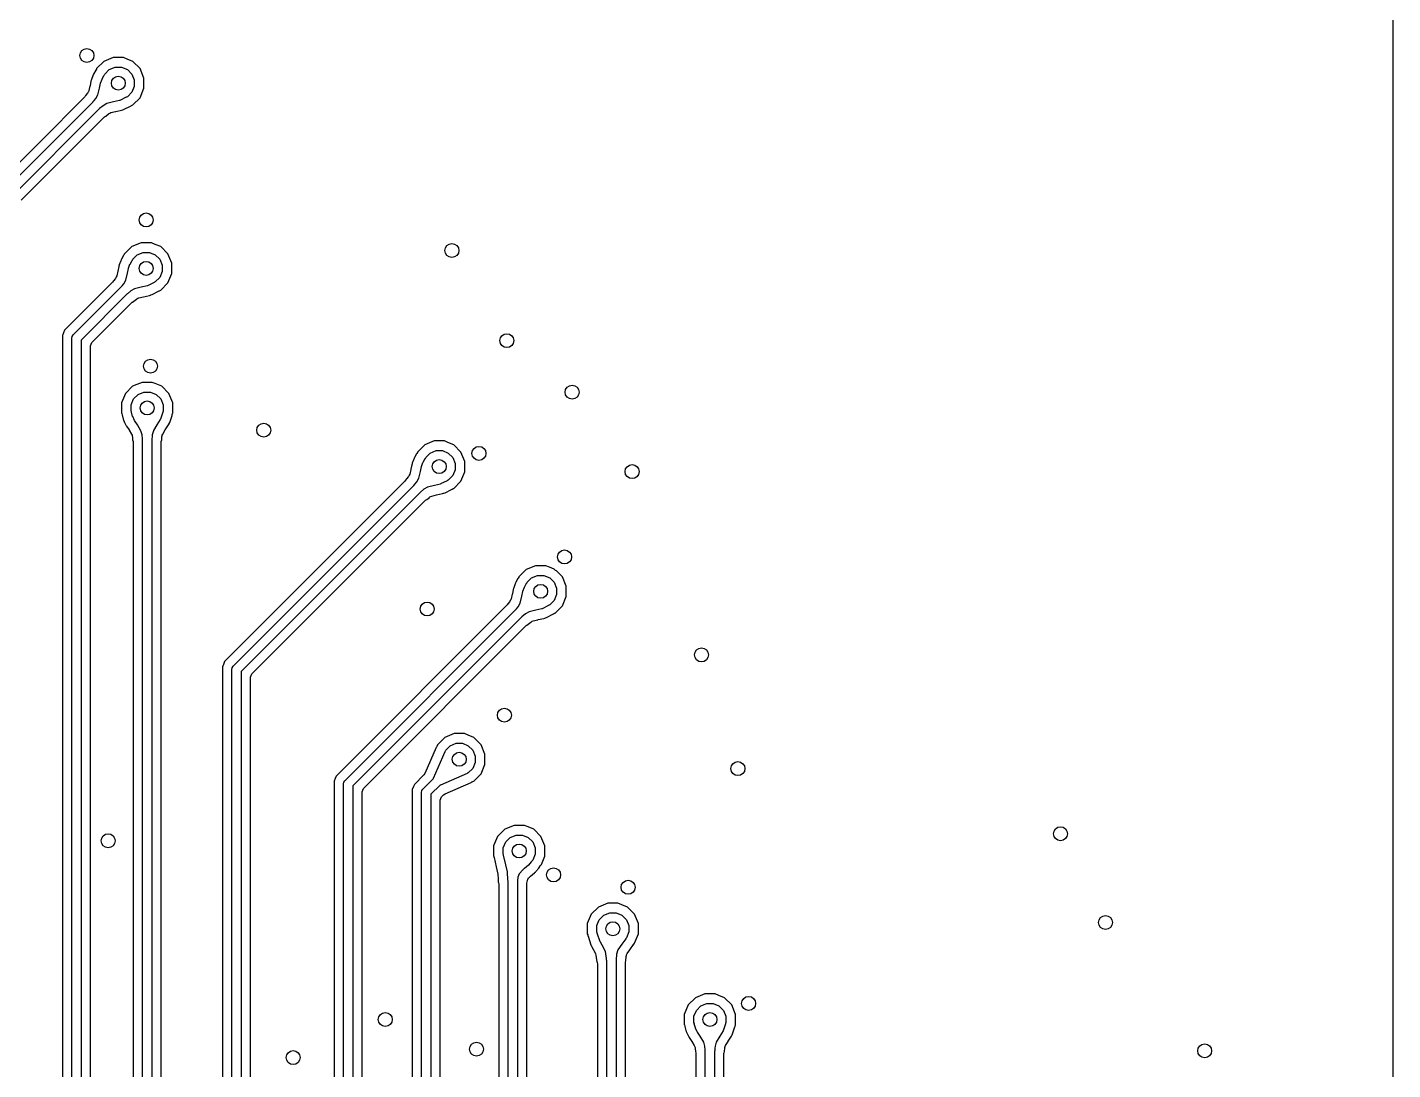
# Model space of a CAD drawing. Extents: x 114.9 to 199.6, y -137.1 to -76.7.
# Drawn here: x 184.9 to 199.58, y -116.79 to -105.59 of the extents above; entities that cross this region are included whole.
import ezdxf

# ---------------------------------------------------------------- set-up
doc = ezdxf.new("R2010")
doc.units = 0
doc.layers.add('BLACK', color=7, linetype='CONTINUOUS')

msp = doc.modelspace()

# ---------------------------------------------------------------- linework, layer by layer
at = {"layer": 'BLACK', "linetype": 'CONTINUOUS'}
for p, q in [((199.5795, -77.402406), (199.5795, -130.397593)), ((185.723939, -105.956444), (185.646443, -106.033941)), ((185.72394, -105.956444), (185.723939, -105.956444)), ((185.825198, -105.9145), (185.72394, -105.956444)), ((185.8252, -105.9145), (185.825198, -105.9145)), ((185.9348, -105.9145), (185.8252, -105.9145)), ((185.934801, -105.9145), (185.9348, -105.9145)), ((185.976744, -105.931874), (185.934801, -105.9145)), ((186.036058, -105.956443), (185.976744, -105.931874)), ((186.036059, -105.956444), (186.036058, -105.956443)), ((186.036061, -105.956445), (186.036059, -105.956444)), ((186.113555, -106.033939), (186.036061, -105.956445)), ((185.605613, -106.109692), (185.590096, -106.152415)), ((185.608968, -106.101533), (185.605613, -106.109692)), ((185.609775, -106.099782), (185.608968, -106.101533)), ((185.613729, -106.092057), (185.609775, -106.099782)), ((185.636471, -106.051799), (185.613729, -106.092057)), ((185.637856, -106.049828), (185.636471, -106.051799)), ((185.644438, -106.03878), (185.637706, -106.049723)), ((185.637706, -106.049723), (185.637856, -106.049828)), ((185.646442, -106.033942), (185.644438, -106.03878)), ((185.646443, -106.033941), (185.646442, -106.033942)), ((185.705587, -106.143946), (185.728326, -106.103692)), ((185.728326, -106.103692), (185.730759, -106.101788)), ((185.730759, -106.101788), (185.734493, -106.092775)), ((185.734493, -106.092775), (185.782775, -106.044493)), ((185.782775, -106.044493), (185.845859, -106.018363)), ((185.845859, -106.018363), (185.914141, -106.018363)), ((185.914141, -106.018363), (185.977225, -106.044493)), ((185.977225, -106.044493), (186.025507, -106.092775)), ((186.025507, -106.092775), (186.051637, -106.155859)), ((186.113555, -106.03394), (186.113555, -106.033939)), ((186.113557, -106.033942), (186.113555, -106.03394)), ((186.1555, -106.1352), (186.113557, -106.033942)), ((185.57507, -106.220857), (185.562878, -106.269643)), ((185.575595, -106.218516), (185.57507, -106.220857)), ((185.585307, -106.169577), (185.575595, -106.218516)), ((185.587165, -106.16178), (185.585307, -106.169577)), ((185.587632, -106.160105), (185.587165, -106.16178)), ((185.590096, -106.152415), (185.587632, -106.160105)), ((185.660169, -106.315485), (185.678341, -106.242763)), ((185.678341, -106.242763), (185.688787, -106.190123)), ((185.688787, -106.190123), (185.689259, -106.18843)), ((185.689259, -106.18843), (185.704778, -106.145701)), ((185.704778, -106.145701), (185.705587, -106.143946)), ((186.051637, -106.224141), (186.025507, -106.287225)), ((186.051637, -106.155859), (186.051637, -106.224141)), ((186.113557, -106.346058), (186.1555, -106.2448)), ((186.1555, -106.2448), (186.1555, -106.1352)), ((185.510907, -106.346251), (184.542414, -107.314744)), ((184.634645, -107.364645), (185.605889, -106.393399)), ((185.518503, -106.336432), (185.510907, -106.346251)), ((185.52646, -106.322892), (185.518503, -106.336432)), ((185.547947, -106.297807), (185.52646, -106.322892)), ((185.55341, -106.290006), (185.547947, -106.297807)), ((185.558018, -106.281837), (185.55341, -106.290006)), ((185.562878, -106.269643), (185.558018, -106.281837)), ((185.605889, -106.393399), (185.606581, -106.391529)), ((185.606581, -106.391529), (185.619455, -106.376499)), ((185.619455, -106.376499), (185.637888, -106.354981)), ((185.637888, -106.354981), (185.660169, -106.315485)), ((185.755267, -106.40951), (185.715435, -106.431818)), ((185.75527, -106.409509), (185.755267, -106.40951)), ((185.827261, -106.391652), (185.75527, -106.409509)), ((185.892347, -106.377461), (185.827261, -106.391652)), ((185.895079, -106.376499), (185.892347, -106.377461)), ((185.96541, -106.341402), (185.895079, -106.376499)), ((185.966632, -106.340697), (185.96541, -106.341402)), ((185.967385, -106.339582), (185.966632, -106.340697)), ((185.977225, -106.335507), (185.967385, -106.339582)), ((186.025507, -106.287225), (185.977225, -106.335507)), ((186.036058, -106.423557), (186.113557, -106.346058)), ((185.676705, -106.464005), (184.72, -107.42071)), ((184.834851, -107.447987), (185.724478, -106.558359)), ((185.67847, -106.463431), (185.676705, -106.464005)), ((185.715435, -106.431818), (185.67847, -106.463431)), ((185.724478, -106.558359), (185.729713, -106.553819)), ((185.729713, -106.553819), (185.732313, -106.551868)), ((185.732313, -106.551868), (185.747039, -106.543609)), ((185.747039, -106.543609), (185.773599, -106.520893)), ((185.773599, -106.520893), (185.774842, -106.519961)), ((185.774842, -106.519961), (185.775416, -106.519813)), ((185.775416, -106.519813), (185.780303, -106.516405)), ((185.780303, -106.516405), (185.788687, -106.51171)), ((185.788687, -106.51171), (185.800826, -106.506905)), ((185.800826, -106.506905), (185.850618, -106.494554)), ((185.850618, -106.494554), (185.851799, -106.494279)), ((185.851799, -106.494279), (185.914822, -106.480539)), ((185.914822, -106.480539), (185.927387, -106.476972)), ((185.927387, -106.476972), (185.930119, -106.47601)), ((185.930119, -106.47601), (185.942186, -106.470898)), ((185.942186, -106.470898), (186.012517, -106.435801)), ((186.012517, -106.435801), (186.018131, -106.432785)), ((186.018131, -106.432785), (186.019353, -106.43208)), ((186.019353, -106.43208), (186.019362, -106.432071)), ((186.019362, -106.432071), (186.019445, -106.432011)), ((186.019445, -106.432011), (186.020837, -106.431223)), ((186.020837, -106.431223), (186.021764, -106.430689)), ((186.021764, -106.430689), (186.021768, -106.430696)), ((186.021768, -106.430696), (186.029834, -106.426134)), ((186.029834, -106.426134), (186.036058, -106.423557)), ((185.944438, -108.02878), (185.937706, -108.039723)), ((185.946442, -108.023942), (185.944438, -108.02878)), ((185.946443, -108.023941), (185.946442, -108.023942)), ((186.023939, -107.946444), (185.946443, -108.023941)), ((186.02394, -107.946444), (186.023939, -107.946444)), ((186.125198, -107.9045), (186.02394, -107.946444)), ((186.082775, -108.034493), (186.145859, -108.008363)), ((186.1252, -107.9045), (186.125198, -107.9045)), ((186.2348, -107.9045), (186.1252, -107.9045)), ((186.145859, -108.008363), (186.214141, -108.008363)), ((186.214141, -108.008363), (186.277225, -108.034493)), ((186.234801, -107.9045), (186.2348, -107.9045)), ((186.276744, -107.921874), (186.234801, -107.9045)), ((186.336058, -107.946443), (186.276744, -107.921874)), ((186.336059, -107.946444), (186.336058, -107.946443)), ((186.336061, -107.946445), (186.336059, -107.946444)), ((186.413555, -108.023939), (186.336061, -107.946445)), ((186.413555, -108.02394), (186.413555, -108.023939)), ((186.413557, -108.023942), (186.413555, -108.02394)), ((186.4555, -108.1252), (186.413557, -108.023942)), ((185.885307, -108.159577), (185.875595, -108.208516)), ((185.887165, -108.15178), (185.885307, -108.159577)), ((185.887632, -108.150105), (185.887165, -108.15178)), ((185.890096, -108.142415), (185.887632, -108.150105)), ((185.905616, -108.099686), (185.890096, -108.142415)), ((185.908968, -108.091533), (185.905616, -108.099686)), ((185.909775, -108.089782), (185.908968, -108.091533)), ((185.913729, -108.082057), (185.909775, -108.089782)), ((185.936471, -108.041799), (185.913729, -108.082057)), ((185.937856, -108.039828), (185.936471, -108.041799)), ((185.937706, -108.039723), (185.937856, -108.039828)), ((185.989259, -108.17843), (186.004778, -108.135701)), ((186.004778, -108.135701), (186.005587, -108.133946)), ((186.005587, -108.133946), (186.028326, -108.093692)), ((186.028326, -108.093692), (186.030759, -108.091788)), ((186.030759, -108.091788), (186.034493, -108.082775)), ((186.034493, -108.082775), (186.082775, -108.034493)), ((186.277225, -108.034493), (186.325507, -108.082775)), ((186.325507, -108.082775), (186.351637, -108.145859)), ((186.351637, -108.145859), (186.351637, -108.214141)), ((186.4555, -108.2348), (186.4555, -108.1252)), ((185.826455, -108.3129), (185.818504, -108.32643)), ((185.82646, -108.312892), (185.826455, -108.3129)), ((185.847947, -108.287807), (185.82646, -108.312892)), ((185.85341, -108.280006), (185.847947, -108.287807)), ((185.858018, -108.271837), (185.85341, -108.280006)), ((185.862878, -108.259643), (185.858018, -108.271837)), ((185.87507, -108.210857), (185.862878, -108.259643)), ((185.875595, -108.208516), (185.87507, -108.210857)), ((185.937888, -108.344981), (185.960169, -108.305485)), ((185.960169, -108.305485), (185.978341, -108.232763)), ((185.978341, -108.232763), (185.988787, -108.180123)), ((185.988787, -108.180123), (185.989259, -108.17843)), ((186.325507, -108.277225), (186.277225, -108.325507)), ((186.351637, -108.214141), (186.325507, -108.277225)), ((186.413557, -108.336058), (186.4555, -108.2348)), ((185.810907, -108.336252), (185.302414, -108.844745)), ((185.394645, -108.894645), (185.905888, -108.383401)), ((185.976703, -108.454006), (185.48, -108.95071)), ((185.818504, -108.32643), (185.810907, -108.336252)), ((185.905888, -108.383401), (185.906581, -108.381529)), ((185.906581, -108.381529), (185.919455, -108.366499)), ((185.919455, -108.366499), (185.937888, -108.344981)), ((185.97847, -108.453431), (185.976703, -108.454006)), ((186.015435, -108.421818), (185.97847, -108.453431)), ((186.055267, -108.39951), (186.015435, -108.421818)), ((186.05527, -108.399509), (186.055267, -108.39951)), ((186.127261, -108.381652), (186.05527, -108.399509)), ((186.192347, -108.367461), (186.127261, -108.381652)), ((186.195079, -108.366499), (186.192347, -108.367461)), ((186.26541, -108.331402), (186.195079, -108.366499)), ((186.214822, -108.470539), (186.227387, -108.466972)), ((186.227387, -108.466972), (186.230119, -108.46601)), ((186.230119, -108.46601), (186.242186, -108.460898)), ((186.242186, -108.460898), (186.312517, -108.425801)), ((186.266632, -108.330697), (186.26541, -108.331402)), ((186.267385, -108.329582), (186.266632, -108.330697)), ((186.277225, -108.325507), (186.267385, -108.329582)), ((186.312517, -108.425801), (186.318131, -108.422785)), ((186.318131, -108.422785), (186.319353, -108.42208)), ((186.319353, -108.42208), (186.319362, -108.422071)), ((186.319362, -108.422071), (186.319445, -108.422011)), ((186.319445, -108.422011), (186.320837, -108.421223)), ((186.320837, -108.421223), (186.321764, -108.420689)), ((186.321764, -108.420689), (186.321768, -108.420696)), ((186.321768, -108.420696), (186.329834, -108.416134)), ((186.329834, -108.416134), (186.336058, -108.413557)), ((186.336058, -108.413557), (186.413557, -108.336058)), ((185.594851, -108.977987), (186.024478, -108.548359)), ((186.024478, -108.548359), (186.029713, -108.543819)), ((186.029713, -108.543819), (186.032313, -108.541868)), ((186.032313, -108.541868), (186.047039, -108.533609)), ((186.047039, -108.533609), (186.073599, -108.510893)), ((186.073599, -108.510893), (186.074842, -108.509961)), ((186.074842, -108.509961), (186.075416, -108.509813)), ((186.075416, -108.509813), (186.080303, -108.506405)), ((186.080303, -108.506405), (186.088687, -108.50171)), ((186.088687, -108.50171), (186.100826, -108.496905)), ((186.100826, -108.496905), (186.150618, -108.484554)), ((186.150618, -108.484554), (186.151799, -108.484279)), ((186.151799, -108.484279), (186.214822, -108.470539)), ((185.29113, -108.871987), (185.2795, -108.900062)), ((185.2795, -108.900062), (185.2795, -129.027363)), ((185.291131, -108.871985), (185.29113, -108.871987)), ((185.302411, -108.84475), (185.291131, -108.871985)), ((185.302414, -108.844745), (185.302411, -108.84475)), ((185.383806, -108.910866), (185.394645, -108.894645)), ((185.38, -108.93), (185.383806, -108.910866)), ((185.38, -129.089289), (185.38, -108.93)), ((185.48, -108.95071), (185.48, -129.11)), ((185.5805, -109.012634), (185.594851, -108.977987)), ((185.5805, -129.139936), (185.5805, -109.012634)), ((186.03394, -109.446444), (185.956444, -109.52394)), ((186.043848, -109.44234), (186.03394, -109.446444)), ((186.051312, -109.439248), (186.043848, -109.44234)), ((186.135198, -109.4045), (186.051312, -109.439248)), ((186.1352, -109.4045), (186.135198, -109.4045)), ((186.2448, -109.4045), (186.1352, -109.4045)), ((186.244801, -109.4045), (186.2448, -109.4045)), ((186.27736, -109.417987), (186.244801, -109.4045)), ((186.346058, -109.446443), (186.27736, -109.417987)), ((186.346059, -109.446444), (186.346058, -109.446443)), ((186.346061, -109.446445), (186.346059, -109.446444)), ((186.423555, -109.523939), (186.346061, -109.446445)), ((185.956444, -109.52394), (185.9145, -109.625198)), ((185.9145, -109.625198), (185.9145, -109.7348)), ((186.018363, -109.645859), (186.044493, -109.582775)), ((186.044493, -109.582775), (186.092775, -109.534493)), ((186.092775, -109.534493), (186.155859, -109.508363)), ((186.155859, -109.508363), (186.224141, -109.508363)), ((186.224141, -109.508363), (186.287225, -109.534493)), ((186.287225, -109.534493), (186.335507, -109.582775)), ((186.335507, -109.582775), (186.361637, -109.645859)), ((186.423555, -109.52394), (186.423555, -109.523939)), ((186.423557, -109.523942), (186.423555, -109.52394)), ((186.4655, -109.6252), (186.423557, -109.523942)), ((186.4655, -109.7348), (186.4655, -109.6252)), ((185.9145, -109.7348), (185.916503, -109.739636)), ((185.916503, -109.739636), (185.919485, -109.752151)), ((185.919485, -109.752151), (185.919665, -109.75212)), ((185.919665, -109.75212), (185.920078, -109.754485)), ((185.920078, -109.754485), (185.932462, -109.799022)), ((186.018363, -109.714141), (186.018363, -109.645859)), ((186.022096, -109.723154), (186.018363, -109.714141)), ((186.021722, -109.726221), (186.022096, -109.723154)), ((186.034107, -109.770762), (186.021722, -109.726221)), ((186.034773, -109.772569), (186.034107, -109.770762)), ((186.054018, -109.813767), (186.034773, -109.772569)), ((186.357451, -109.726663), (186.332537, -109.80121)), ((186.357816, -109.725301), (186.357451, -109.726663)), ((186.361637, -109.714141), (186.357561, -109.723981)), ((186.357561, -109.723981), (186.357816, -109.725301)), ((186.361637, -109.645859), (186.361637, -109.714141)), ((186.432597, -109.834651), (186.457511, -109.760104)), ((186.457511, -109.760104), (186.459355, -109.753972)), ((186.459355, -109.753972), (186.45972, -109.75261)), ((186.45972, -109.752599), (186.459732, -109.752523)), ((186.45972, -109.75261), (186.45972, -109.752599)), ((186.459732, -109.752523), (186.460054, -109.75136)), ((186.460054, -109.75136), (186.460439, -109.749926)), ((186.460439, -109.749926), (186.460451, -109.749929)), ((186.460451, -109.749929), (186.462924, -109.741015)), ((186.462924, -109.741015), (186.4655, -109.7348)), ((185.932462, -109.799022), (185.935116, -109.807249)), ((185.935116, -109.807249), (185.935783, -109.809056)), ((185.935783, -109.809056), (185.939188, -109.817221)), ((185.939188, -109.817221), (185.947332, -109.834654)), ((185.947332, -109.834654), (185.958433, -109.858418)), ((185.958433, -109.858418), (185.961787, -109.864936)), ((185.961787, -109.864936), (185.96213, -109.865602)), ((185.96213, -109.865602), (185.962985, -109.867118)), ((185.962985, -109.867118), (185.967193, -109.873958)), ((185.967193, -109.873958), (185.99491, -109.915397)), ((185.99491, -109.915397), (185.996196, -109.917425)), ((185.996196, -109.917425), (186.022078, -109.960552)), ((186.054881, -109.815297), (186.054018, -109.813767)), ((186.084715, -109.859902), (186.054881, -109.815297)), ((186.123287, -109.924174), (186.084715, -109.859902)), ((186.13546, -109.967858), (186.123287, -109.924174)), ((186.256806, -109.924174), (186.244628, -109.967352)), ((186.257021, -109.92341), (186.256806, -109.924174)), ((186.295284, -109.859902), (186.257021, -109.92341)), ((186.331286, -109.803822), (186.295284, -109.859902)), ((186.332537, -109.80121), (186.331286, -109.803822)), ((186.358106, -109.960061), (186.384536, -109.916193)), ((186.384536, -109.916193), (186.385216, -109.9151)), ((186.385216, -109.9151), (186.420066, -109.860817)), ((186.420066, -109.860817), (186.426436, -109.849393)), ((186.426436, -109.849393), (186.427687, -109.846781)), ((186.427687, -109.846781), (186.432597, -109.834651)), ((186.022078, -109.960552), (186.027265, -109.972613)), ((186.027265, -109.972613), (186.029782, -109.981646)), ((186.029782, -109.981646), (186.031434, -109.991024)), ((186.031434, -109.991024), (186.033978, -110.023962)), ((186.033978, -110.023962), (186.033978, -110.023963)), ((186.033978, -110.023963), (186.037925, -110.039151)), ((186.037925, -110.039151), (186.0395, -110.051473)), ((186.0395, -110.051473), (186.0395, -132.487363)), ((186.138809, -110.011221), (186.13546, -109.967858)), ((186.139166, -110.015838), (186.138809, -110.011221)), ((186.14, -110.01765), (186.139166, -110.015838)), ((186.14, -132.549289), (186.14, -110.01765)), ((186.240842, -110.015848), (186.24, -110.017502)), ((186.24, -110.017502), (186.24, -132.57)), ((186.243089, -109.987059), (186.240842, -110.015848)), ((186.244628, -109.967352), (186.243089, -109.987059)), ((186.3405, -110.050444), (186.340991, -110.043521)), ((186.3405, -132.599936), (186.3405, -110.050444)), ((186.340991, -110.043521), (186.341449, -110.040305)), ((186.341449, -110.040305), (186.346022, -110.024059)), ((186.346022, -110.024059), (186.348742, -109.989205)), ((186.348742, -109.989205), (186.348961, -109.987673)), ((186.348961, -109.987673), (186.349264, -109.987159)), ((186.349264, -109.987159), (186.35031, -109.981296)), ((186.35031, -109.981296), (186.352919, -109.972045)), ((186.352919, -109.972045), (186.358106, -109.960061)), ((189.173939, -110.076444), (189.096443, -110.153941)), ((189.17394, -110.076444), (189.173939, -110.076444)), ((189.275198, -110.0345), (189.17394, -110.076444)), ((189.2752, -110.0345), (189.275198, -110.0345)), ((189.3848, -110.0345), (189.2752, -110.0345)), ((189.384801, -110.0345), (189.3848, -110.0345)), ((189.423292, -110.050444), (189.384801, -110.0345)), ((189.486058, -110.076443), (189.423292, -110.050444)), ((189.486059, -110.076444), (189.486058, -110.076443)), ((189.486061, -110.076445), (189.486059, -110.076444)), ((189.563555, -110.153939), (189.486061, -110.076445)), ((189.055613, -110.229692), (189.040096, -110.272415)), ((189.058968, -110.221533), (189.055613, -110.229692)), ((189.059775, -110.219782), (189.058968, -110.221533)), ((189.063729, -110.212057), (189.059775, -110.219782)), ((189.086471, -110.171799), (189.063729, -110.212057)), ((189.087856, -110.169828), (189.086471, -110.171799)), ((189.094438, -110.15878), (189.087706, -110.169723)), ((189.087706, -110.169723), (189.087856, -110.169828)), ((189.096442, -110.153942), (189.094438, -110.15878)), ((189.096443, -110.153941), (189.096442, -110.153942)), ((189.155587, -110.263946), (189.178326, -110.223692)), ((189.178326, -110.223692), (189.180759, -110.221788)), ((189.180759, -110.221788), (189.184493, -110.212775)), ((189.184493, -110.212775), (189.232775, -110.164493)), ((189.232775, -110.164493), (189.295859, -110.138363)), ((189.295859, -110.138363), (189.364141, -110.138363)), ((189.364141, -110.138363), (189.427225, -110.164493)), ((189.427225, -110.164493), (189.475507, -110.212775)), ((189.475507, -110.212775), (189.501637, -110.275859)), ((189.563555, -110.15394), (189.563555, -110.153939)), ((189.563557, -110.153942), (189.563555, -110.15394)), ((189.6055, -110.2552), (189.563557, -110.153942)), ((189.02507, -110.340857), (189.012878, -110.389643)), ((189.025595, -110.338516), (189.02507, -110.340857)), ((189.035307, -110.289577), (189.025595, -110.338516)), ((189.037165, -110.28178), (189.035307, -110.289577)), ((189.037632, -110.280105), (189.037165, -110.28178)), ((189.040096, -110.272415), (189.037632, -110.280105)), ((189.110169, -110.435485), (189.128341, -110.362763)), ((189.128341, -110.362763), (189.138787, -110.310123)), ((189.138787, -110.310123), (189.139259, -110.30843)), ((189.139259, -110.30843), (189.154778, -110.265701)), ((189.154778, -110.265701), (189.155587, -110.263946)), ((189.501637, -110.344141), (189.475507, -110.407225)), ((189.501637, -110.275859), (189.501637, -110.344141)), ((189.563557, -110.466058), (189.6055, -110.3648)), ((189.6055, -110.3648), (189.6055, -110.2552)), ((188.960907, -110.466252), (187.022412, -112.404747)), ((187.114645, -112.454645), (189.055889, -110.513399)), ((188.968504, -110.45643), (188.960907, -110.466252)), ((188.976455, -110.4429), (188.968504, -110.45643)), ((188.97646, -110.442892), (188.976455, -110.4429)), ((188.997947, -110.417807), (188.97646, -110.442892)), ((189.00341, -110.410006), (188.997947, -110.417807)), ((189.008018, -110.401837), (189.00341, -110.410006)), ((189.012878, -110.389643), (189.008018, -110.401837)), ((189.055889, -110.513399), (189.056581, -110.511529)), ((189.056581, -110.511529), (189.069455, -110.496499)), ((189.069455, -110.496499), (189.087888, -110.474981)), ((189.087888, -110.474981), (189.110169, -110.435485)), ((189.277261, -110.511652), (189.20527, -110.529509)), ((189.342347, -110.497461), (189.277261, -110.511652)), ((189.345079, -110.496499), (189.342347, -110.497461)), ((189.41541, -110.461402), (189.345079, -110.496499)), ((189.416632, -110.460697), (189.41541, -110.461402)), ((189.417385, -110.459582), (189.416632, -110.460697)), ((189.427225, -110.455507), (189.417385, -110.459582)), ((189.475507, -110.407225), (189.427225, -110.455507)), ((189.486058, -110.543557), (189.563557, -110.466058)), ((189.126705, -110.584005), (187.2, -112.51071)), ((189.12847, -110.583431), (189.126705, -110.584005)), ((189.165435, -110.551818), (189.12847, -110.583431)), ((189.205267, -110.52951), (189.165435, -110.551818)), ((189.179713, -110.673819), (189.182313, -110.671868)), ((189.182313, -110.671868), (189.197039, -110.663609)), ((189.197039, -110.663609), (189.223599, -110.640893)), ((189.20527, -110.529509), (189.205267, -110.52951)), ((189.223599, -110.640893), (189.224842, -110.639961)), ((189.224842, -110.639961), (189.225416, -110.639813)), ((189.225416, -110.639813), (189.230303, -110.636405)), ((189.230303, -110.636405), (189.238687, -110.63171)), ((189.238687, -110.63171), (189.250826, -110.626905)), ((189.250826, -110.626905), (189.300618, -110.614554)), ((189.300618, -110.614554), (189.301799, -110.614279)), ((189.301799, -110.614279), (189.364822, -110.600539)), ((189.364822, -110.600539), (189.377387, -110.596972)), ((189.377387, -110.596972), (189.380119, -110.59601)), ((189.380119, -110.59601), (189.392186, -110.590898)), ((189.392186, -110.590898), (189.462517, -110.555801)), ((189.462517, -110.555801), (189.468131, -110.552785)), ((189.468131, -110.552785), (189.469353, -110.55208)), ((189.469353, -110.55208), (189.469362, -110.552071)), ((189.469362, -110.552071), (189.469445, -110.552011)), ((189.469445, -110.552011), (189.470837, -110.551223)), ((189.470837, -110.551223), (189.471764, -110.550689)), ((189.471764, -110.550689), (189.471768, -110.550696)), ((189.471768, -110.550696), (189.479834, -110.546134)), ((189.479834, -110.546134), (189.486058, -110.543557)), ((187.314851, -112.537987), (189.174478, -110.678359)), ((189.174478, -110.678359), (189.179713, -110.673819)), ((190.365198, -111.3745), (190.26394, -111.416444)), ((190.3652, -111.3745), (190.365198, -111.3745)), ((190.4748, -111.3745), (190.3652, -111.3745)), ((190.474801, -111.3745), (190.4748, -111.3745)), ((190.516744, -111.391874), (190.474801, -111.3745)), ((190.566057, -111.4123), (190.516744, -111.391874)), ((190.153729, -111.552057), (190.149775, -111.559782)), ((190.176471, -111.511799), (190.153729, -111.552057)), ((190.177856, -111.509828), (190.176471, -111.511799)), ((190.184438, -111.49878), (190.177706, -111.509723)), ((190.177706, -111.509723), (190.177856, -111.509828)), ((190.186442, -111.493942), (190.184438, -111.49878)), ((190.186443, -111.493941), (190.186442, -111.493942)), ((190.263939, -111.416444), (190.186443, -111.493941)), ((190.26394, -111.416444), (190.263939, -111.416444)), ((190.270759, -111.561788), (190.274493, -111.552775)), ((190.274493, -111.552775), (190.322775, -111.504493)), ((190.322775, -111.504493), (190.385859, -111.478363)), ((190.385859, -111.478363), (190.454141, -111.478363)), ((190.454141, -111.478363), (190.517225, -111.504493)), ((190.517225, -111.504493), (190.565507, -111.552775)), ((190.565507, -111.552775), (190.591637, -111.615859)), ((190.580083, -111.426326), (190.566057, -111.4123)), ((190.590084, -111.430468), (190.580083, -111.426326)), ((190.653555, -111.493939), (190.590084, -111.430468)), ((190.653555, -111.49394), (190.653555, -111.493939)), ((190.653557, -111.493942), (190.653555, -111.49394)), ((190.6955, -111.5952), (190.653557, -111.493942)), ((190.11507, -111.680857), (190.102878, -111.729643)), ((190.115595, -111.678516), (190.11507, -111.680857)), ((190.125307, -111.629577), (190.115595, -111.678516)), ((190.127165, -111.62178), (190.125307, -111.629577)), ((190.127632, -111.620105), (190.127165, -111.62178)), ((190.130096, -111.612415), (190.127632, -111.620105)), ((190.145613, -111.569692), (190.130096, -111.612415)), ((190.148968, -111.561533), (190.145613, -111.569692)), ((190.149775, -111.559782), (190.148968, -111.561533)), ((190.218341, -111.702763), (190.228787, -111.650123)), ((190.228787, -111.650123), (190.229259, -111.64843)), ((190.229259, -111.64843), (190.244778, -111.605701)), ((190.244778, -111.605701), (190.245587, -111.603946)), ((190.245587, -111.603946), (190.268326, -111.563692)), ((190.268326, -111.563692), (190.270759, -111.561788)), ((190.591637, -111.684141), (190.565507, -111.747225)), ((190.591637, -111.615859), (190.591637, -111.684141)), ((190.6955, -111.7048), (190.6955, -111.5952)), ((190.050907, -111.806252), (188.22241, -113.634749)), ((190.058504, -111.79643), (190.050907, -111.806252)), ((190.066455, -111.7829), (190.058504, -111.79643)), ((190.06646, -111.782892), (190.066455, -111.7829)), ((190.087947, -111.757807), (190.06646, -111.782892)), ((190.09341, -111.750006), (190.087947, -111.757807)), ((190.098018, -111.741837), (190.09341, -111.750006)), ((190.102878, -111.729643), (190.098018, -111.741837)), ((190.146581, -111.851529), (190.159455, -111.836499)), ((190.159455, -111.836499), (190.177888, -111.814981)), ((190.177888, -111.814981), (190.200169, -111.775485)), ((190.200169, -111.775485), (190.218341, -111.702763)), ((190.432347, -111.837461), (190.367261, -111.851652)), ((190.435079, -111.836499), (190.432347, -111.837461)), ((190.50541, -111.801402), (190.435079, -111.836499)), ((190.506632, -111.800697), (190.50541, -111.801402)), ((190.507385, -111.799582), (190.506632, -111.800697)), ((190.517225, -111.795507), (190.507385, -111.799582)), ((190.565507, -111.747225), (190.517225, -111.795507)), ((190.576058, -111.883557), (190.653557, -111.806058)), ((190.653557, -111.806058), (190.6955, -111.7048)), ((188.314645, -113.684645), (190.145888, -111.853401)), ((190.216703, -111.924006), (188.4, -113.74071)), ((190.145888, -111.853401), (190.146581, -111.851529)), ((190.21847, -111.923431), (190.216703, -111.924006)), ((190.255435, -111.891818), (190.21847, -111.923431)), ((190.295267, -111.86951), (190.255435, -111.891818)), ((190.287039, -112.003609), (190.313599, -111.980893)), ((190.29527, -111.869509), (190.295267, -111.86951)), ((190.367261, -111.851652), (190.29527, -111.869509)), ((190.313599, -111.980893), (190.314842, -111.979961)), ((190.314842, -111.979961), (190.315416, -111.979813)), ((190.315416, -111.979813), (190.320303, -111.976405)), ((190.320303, -111.976405), (190.328687, -111.97171)), ((190.328687, -111.97171), (190.340826, -111.966905)), ((190.340826, -111.966905), (190.390618, -111.954554)), ((190.390618, -111.954554), (190.391799, -111.954279)), ((190.391799, -111.954279), (190.454822, -111.940539)), ((190.454822, -111.940539), (190.467387, -111.936972)), ((190.467387, -111.936972), (190.470119, -111.93601)), ((190.470119, -111.93601), (190.482186, -111.930898)), ((190.482186, -111.930898), (190.552517, -111.895801)), ((190.552517, -111.895801), (190.558131, -111.892785)), ((190.558131, -111.892785), (190.559353, -111.89208)), ((190.559353, -111.89208), (190.559362, -111.892071)), ((190.559362, -111.892071), (190.559445, -111.892011)), ((190.559445, -111.892011), (190.560837, -111.891223)), ((190.560837, -111.891223), (190.561764, -111.890689)), ((190.561764, -111.890689), (190.561768, -111.890696)), ((190.561768, -111.890696), (190.569834, -111.886134)), ((190.569834, -111.886134), (190.576058, -111.883557)), ((188.514851, -113.767987), (190.264478, -112.018359)), ((190.264478, -112.018359), (190.269713, -112.013819)), ((190.269713, -112.013819), (190.272313, -112.011868)), ((190.272313, -112.011868), (190.287039, -112.003609)), ((187.022412, -112.404747), (187.009284, -112.436443)), ((187.009284, -112.436444), (186.9995, -112.460062)), ((186.9995, -112.460062), (186.9995, -134.270767)), ((187.009284, -112.436443), (187.009284, -112.436444)), ((187.1, -112.49), (187.103806, -112.470866)), ((187.1, -134.4), (187.1, -112.49)), ((187.103806, -112.470866), (187.114645, -112.454645)), ((187.2, -112.51071), (187.2, -134.4)), ((187.3005, -112.572634), (187.314851, -112.537987)), ((187.3005, -134.270767), (187.3005, -112.572634)), ((189.311634, -113.298749), (189.304645, -113.315622)), ((189.389129, -113.221255), (189.311634, -113.298749)), ((189.38913, -113.221254), (189.389129, -113.221255)), ((189.490388, -113.17931), (189.38913, -113.221254)), ((189.399683, -113.357585), (189.447965, -113.309303)), ((189.447965, -113.309303), (189.511049, -113.283173)), ((189.49039, -113.17931), (189.490388, -113.17931)), ((189.59999, -113.17931), (189.49039, -113.17931)), ((189.511049, -113.283173), (189.579331, -113.283173)), ((189.579331, -113.283173), (189.642415, -113.309303)), ((189.599991, -113.17931), (189.59999, -113.17931)), ((189.641934, -113.196684), (189.599991, -113.17931)), ((189.701248, -113.221253), (189.641934, -113.196684)), ((189.642415, -113.309303), (189.690697, -113.357585)), ((189.701249, -113.221254), (189.701248, -113.221253)), ((189.701251, -113.221255), (189.701249, -113.221254)), ((189.778745, -113.298749), (189.701251, -113.221255)), ((189.778745, -113.29875), (189.778745, -113.298749)), ((189.778747, -113.298752), (189.778745, -113.29875)), ((189.82069, -113.40001), (189.778747, -113.298752)), ((189.297519, -113.327823), (189.174272, -113.608166)), ((189.267942, -113.657244), (189.394101, -113.37028)), ((189.29752, -113.327822), (189.297519, -113.327823)), ((189.299524, -113.324959), (189.29752, -113.327822)), ((189.304645, -113.315622), (189.299524, -113.324959)), ((189.394101, -113.37028), (189.394637, -113.369766)), ((189.394637, -113.369766), (189.399683, -113.357585)), ((189.690697, -113.357585), (189.716827, -113.420669)), ((189.716827, -113.420669), (189.716827, -113.488951)), ((189.82069, -113.50961), (189.82069, -113.40001)), ((189.629718, -113.605898), (189.34276, -113.732055)), ((189.631455, -113.604951), (189.629718, -113.605898)), ((189.631543, -113.60482), (189.631455, -113.604951)), ((189.642415, -113.600317), (189.631543, -113.60482)), ((189.690697, -113.552035), (189.642415, -113.600317)), ((189.716827, -113.488951), (189.690697, -113.552035)), ((189.778747, -113.610868), (189.82069, -113.50961)), ((188.21216, -113.659501), (188.1995, -113.690062)), ((188.1995, -113.690062), (188.1995, -134.270767)), ((188.212161, -113.659498), (188.21216, -113.659501)), ((188.22241, -113.634749), (188.212161, -113.659498)), ((188.3, -113.72), (188.303806, -113.700866)), ((188.3, -134.4), (188.3, -113.72)), ((188.303806, -113.700866), (188.314645, -113.684645)), ((188.4, -113.74071), (188.4, -134.4)), ((189.052612, -113.748409), (189.0395, -113.780062)), ((189.052613, -113.748407), (189.052612, -113.748409)), ((189.062411, -113.72475), (189.052613, -113.748407)), ((189.062412, -113.724748), (189.062411, -113.72475)), ((189.164065, -113.623094), (189.062412, -113.724748)), ((189.154645, -113.774645), (189.267068, -113.662221)), ((189.174272, -113.608166), (189.164065, -113.623094)), ((189.338565, -113.732144), (189.24, -113.83071)), ((189.266955, -113.661948), (189.267942, -113.657244)), ((189.267068, -113.662221), (189.266955, -113.661948)), ((189.34276, -113.732055), (189.338565, -113.732144)), ((189.391831, -113.825727), (189.672177, -113.702477)), ((189.672177, -113.702477), (189.680218, -113.698526)), ((189.680218, -113.698526), (189.681955, -113.697579)), ((189.681955, -113.697579), (189.681956, -113.697577)), ((189.681956, -113.697577), (189.684529, -113.696176)), ((189.684529, -113.696176), (189.684547, -113.69621)), ((189.684547, -113.69621), (189.691194, -113.692531)), ((189.691194, -113.692531), (189.701248, -113.688367)), ((189.701248, -113.688367), (189.778747, -113.610868)), ((188.5005, -113.802634), (188.514851, -113.767987)), ((188.5005, -134.270767), (188.5005, -113.802634)), ((189.0395, -113.780062), (189.0395, -131.779936)), ((189.14, -113.81), (189.143806, -113.790866)), ((189.14, -131.75), (189.14, -113.81)), ((189.143806, -113.790866), (189.154645, -113.774645)), ((189.24, -113.83071), (189.24, -131.72929)), ((189.3405, -113.892635), (189.354851, -113.857988)), ((189.3405, -131.667364), (189.3405, -113.892635)), ((189.354851, -113.857988), (189.376905, -113.835933)), ((189.376905, -113.835933), (189.391831, -113.825727)), ((190.135198, -114.1645), (190.03394, -114.206444)), ((190.1352, -114.1645), (190.135198, -114.1645)), ((190.2448, -114.1645), (190.1352, -114.1645)), ((190.244801, -114.1645), (190.2448, -114.1645)), ((190.286744, -114.181874), (190.244801, -114.1645)), ((190.346058, -114.206443), (190.286744, -114.181874)), ((189.956444, -114.28394), (189.9145, -114.385198)), ((190.03394, -114.206444), (189.956444, -114.28394)), ((190.044493, -114.342775), (190.092775, -114.294493)), ((190.092775, -114.294493), (190.155859, -114.268363)), ((190.155859, -114.268363), (190.224141, -114.268363)), ((190.224141, -114.268363), (190.287225, -114.294493)), ((190.287225, -114.294493), (190.335507, -114.342775)), ((190.346059, -114.206444), (190.346058, -114.206443)), ((190.346061, -114.206445), (190.346059, -114.206444)), ((190.423555, -114.283939), (190.346061, -114.206445)), ((190.423555, -114.28394), (190.423555, -114.283939)), ((190.423557, -114.283942), (190.423555, -114.28394)), ((190.4655, -114.3852), (190.423557, -114.283942)), ((189.9145, -114.385198), (189.9145, -114.494801)), ((190.018363, -114.405859), (190.044493, -114.342775)), ((190.018363, -114.474141), (190.018363, -114.405859)), ((190.02178, -114.48239), (190.018363, -114.474141)), ((190.02123, -114.485931), (190.02178, -114.48239)), ((190.045849, -114.58716), (190.02123, -114.485931)), ((190.335507, -114.342775), (190.361637, -114.405859)), ((190.361637, -114.474141), (190.335507, -114.537225)), ((190.361637, -114.405859), (190.361637, -114.474141)), ((190.4655, -114.4948), (190.4655, -114.3852)), ((189.9145, -114.494801), (189.915124, -114.496309)), ((189.915124, -114.496309), (189.917852, -114.508559)), ((189.917852, -114.508559), (189.918382, -114.508485)), ((189.918382, -114.508485), (189.918717, -114.510863)), ((189.918717, -114.510863), (189.943183, -114.611461)), ((189.943183, -114.611461), (189.943278, -114.611858)), ((189.943278, -114.611858), (189.957716, -114.673456)), ((190.063447, -114.66224), (190.045849, -114.58716)), ((190.244311, -114.628877), (190.231879, -114.638272)), ((190.244647, -114.628613), (190.244311, -114.628877)), ((190.28777, -114.593474), (190.244647, -114.628613)), ((190.28932, -114.59195), (190.28777, -114.593474)), ((190.318199, -114.55773), (190.28932, -114.59195)), ((190.320067, -114.554662), (190.318199, -114.55773)), ((190.321479, -114.551252), (190.320067, -114.554662)), ((190.335507, -114.537225), (190.321479, -114.551252)), ((190.369946, -114.659992), (190.398825, -114.625772)), ((190.398825, -114.625772), (190.40831, -114.612596)), ((190.40831, -114.612596), (190.408311, -114.612594)), ((190.408311, -114.612594), (190.408736, -114.612003)), ((190.408736, -114.612003), (190.413674, -114.600083)), ((190.413674, -114.600083), (190.427699, -114.586057)), ((190.427699, -114.586057), (190.4655, -114.4948)), ((189.957716, -114.673456), (189.958922, -114.681711)), ((189.958922, -114.681711), (189.962851, -114.747377)), ((189.962851, -114.747377), (189.96403, -114.767083)), ((189.96403, -114.767083), (189.964988, -114.770979)), ((189.964988, -114.770979), (189.968082, -114.783555)), ((190.068808, -114.75186), (190.063447, -114.66224)), ((190.069342, -114.760783), (190.068808, -114.75186)), ((190.07, -114.762246), (190.069342, -114.760783)), ((190.07, -119.24), (190.07, -114.762246)), ((190.170991, -114.761172), (190.17, -114.763048)), ((190.17, -114.763048), (190.17, -119.21929)), ((190.17475, -114.720911), (190.170991, -114.761172)), ((190.174751, -114.720907), (190.17475, -114.720911)), ((190.188009, -114.684881), (190.174751, -114.720907)), ((190.188011, -114.684879), (190.188009, -114.684881)), ((190.231879, -114.638272), (190.188011, -114.684879)), ((190.271861, -114.784988), (190.276034, -114.770979)), ((190.276034, -114.770979), (190.277358, -114.756796)), ((190.277358, -114.756796), (190.277825, -114.754402)), ((190.277825, -114.754402), (190.28248, -114.747377)), ((190.28248, -114.747377), (190.290237, -114.730197)), ((190.290237, -114.730197), (190.299752, -114.720087)), ((190.299752, -114.720087), (190.305908, -114.714564)), ((190.305908, -114.714564), (190.307918, -114.713046)), ((190.307918, -114.713046), (190.309491, -114.711834)), ((190.309491, -114.711834), (190.309827, -114.71157)), ((190.309827, -114.71157), (190.31129, -114.710399)), ((190.31129, -114.710399), (190.354413, -114.67526)), ((190.354413, -114.67526), (190.361736, -114.668702)), ((190.361736, -114.668702), (190.363286, -114.667178)), ((190.363286, -114.667178), (190.369946, -114.659992)), ((189.968082, -114.783555), (189.9695, -114.795259)), ((189.9695, -114.795259), (189.9695, -119.269938)), ((190.2705, -114.796703), (190.271406, -114.787326)), ((190.2705, -119.157364), (190.2705, -114.796703)), ((190.271406, -114.787326), (190.271861, -114.784988)), ((191.040114, -115.041952), (190.962618, -115.119448)), ((191.141372, -115.000008), (191.040114, -115.041952)), ((191.141374, -115.000008), (191.141372, -115.000008)), ((191.250974, -115.000008), (191.141374, -115.000008)), ((191.250975, -115.000008), (191.250974, -115.000008)), ((191.292918, -115.017382), (191.250975, -115.000008)), ((191.352232, -115.041951), (191.292918, -115.017382)), ((191.352233, -115.041952), (191.352232, -115.041951)), ((191.352235, -115.041953), (191.352233, -115.041952)), ((191.429729, -115.119447), (191.352235, -115.041953)), ((190.962618, -115.119448), (190.920674, -115.220706)), ((190.920674, -115.220706), (190.920674, -115.330309)), ((191.024537, -115.241367), (191.050667, -115.178283)), ((191.050667, -115.178283), (191.098949, -115.130001)), ((191.098949, -115.130001), (191.162033, -115.103871)), ((191.162033, -115.103871), (191.230315, -115.103871)), ((191.230315, -115.103871), (191.293399, -115.130001)), ((191.293399, -115.130001), (191.341681, -115.178283)), ((191.341681, -115.178283), (191.367811, -115.241367)), ((191.429729, -115.119448), (191.429729, -115.119447)), ((191.429731, -115.11945), (191.429729, -115.119448)), ((191.471674, -115.220708), (191.429731, -115.11945)), ((191.471674, -115.330308), (191.471674, -115.220708)), ((190.920674, -115.330309), (190.925435, -115.341803)), ((190.925435, -115.341803), (190.928724, -115.354003)), ((190.928724, -115.354003), (190.929053, -115.356443)), ((190.929053, -115.356443), (190.929054, -115.35645)), ((190.929054, -115.35645), (190.961167, -115.450112)), ((191.024537, -115.309649), (191.024537, -115.241367)), ((191.028969, -115.32035), (191.024537, -115.309649)), ((191.028852, -115.322234), (191.028969, -115.32035)), ((191.060972, -115.415919), (191.028852, -115.322234)), ((191.367811, -115.309649), (191.341681, -115.372733)), ((191.367811, -115.241367), (191.367811, -115.309649)), ((191.429731, -115.431566), (191.471674, -115.330308)), ((190.961167, -115.450112), (190.961175, -115.450135)), ((190.961175, -115.450135), (190.964995, -115.459722)), ((190.964995, -115.459722), (190.965557, -115.460955)), ((190.965557, -115.460955), (190.965937, -115.461787)), ((190.965937, -115.461787), (190.965947, -115.461808)), ((190.965947, -115.461808), (190.97065, -115.47091)), ((190.97065, -115.47091), (190.970678, -115.47096)), ((190.970678, -115.47096), (190.988833, -115.502252)), ((190.988833, -115.502252), (190.990177, -115.50473)), ((190.990177, -115.50473), (191.009922, -115.543776)), ((191.061919, -115.417994), (191.060972, -115.415919)), ((191.082318, -115.453152), (191.061919, -115.417994)), ((191.115681, -115.519131), (191.082318, -115.453152)), ((191.250351, -115.501773), (191.235043, -115.550345)), ((191.250353, -115.50177), (191.250351, -115.501773)), ((191.291331, -115.441541), (191.250353, -115.50177)), ((191.334505, -115.382539), (191.291331, -115.441541)), ((191.33476, -115.382176), (191.334505, -115.382539)), ((191.335405, -115.379008), (191.33476, -115.382176)), ((191.341681, -115.372733), (191.335405, -115.379008)), ((191.350357, -115.542333), (191.377115, -115.503004)), ((191.377115, -115.503004), (191.378005, -115.501744)), ((191.378005, -115.501744), (191.419645, -115.44484)), ((191.419645, -115.44484), (191.420833, -115.443183)), ((191.420833, -115.443183), (191.421088, -115.44282)), ((191.421088, -115.442818), (191.422539, -115.440755)), ((191.421088, -115.44282), (191.421088, -115.442818)), ((191.422539, -115.440755), (191.422614, -115.440808)), ((191.422614, -115.440808), (191.429209, -115.432087)), ((191.429209, -115.432087), (191.429731, -115.431566)), ((191.009922, -115.543776), (191.014728, -115.559143)), ((191.014728, -115.559143), (191.021617, -115.608709)), ((191.021617, -115.608709), (191.021631, -115.608808)), ((191.021631, -115.608808), (191.021647, -115.60892)), ((191.021647, -115.60892), (191.024103, -115.626588)), ((191.024103, -115.626588), (191.027311, -115.636955)), ((191.027311, -115.636955), (191.0295, -115.651437)), ((191.0295, -115.651437), (191.0295, -117.929936)), ((191.126116, -115.594208), (191.115681, -115.519131)), ((191.128598, -115.612056), (191.126116, -115.594208)), ((191.13, -115.614872), (191.128598, -115.612056)), ((191.13, -117.9), (191.13, -115.614872)), ((191.230764, -115.611265), (191.23, -115.612796)), ((191.23, -115.612796), (191.23, -117.879289)), ((191.235043, -115.550345), (191.230764, -115.611265)), ((191.3305, -115.645392), (191.33089, -115.639219)), ((191.3305, -117.817364), (191.3305, -115.645392)), ((191.33089, -115.639219), (191.331323, -115.635808)), ((191.331323, -115.635808), (191.336005, -115.618657)), ((191.336005, -115.618657), (191.339101, -115.574556)), ((191.339101, -115.574556), (191.339274, -115.573201)), ((191.339274, -115.573201), (191.339649, -115.572543)), ((191.339649, -115.572543), (191.341148, -115.564652)), ((191.341148, -115.564652), (191.344141, -115.555156)), ((191.344141, -115.555156), (191.350357, -115.542333)), ((192.006444, -116.09394), (191.9645, -116.195198)), ((192.08394, -116.016444), (192.006444, -116.09394)), ((192.185198, -115.9745), (192.08394, -116.016444)), ((192.142775, -116.104493), (192.205859, -116.078363)), ((192.1852, -115.9745), (192.185198, -115.9745)), ((192.2948, -115.9745), (192.1852, -115.9745)), ((192.205859, -116.078363), (192.274141, -116.078363)), ((192.274141, -116.078363), (192.337225, -116.104493)), ((192.294801, -115.9745), (192.2948, -115.9745)), ((192.336744, -115.991874), (192.294801, -115.9745)), ((192.396058, -116.016443), (192.336744, -115.991874)), ((192.396059, -116.016444), (192.396058, -116.016443)), ((192.396061, -116.016445), (192.396059, -116.016444)), ((192.473555, -116.093939), (192.396061, -116.016445)), ((192.473555, -116.09394), (192.473555, -116.093939)), ((192.473557, -116.093942), (192.473555, -116.09394)), ((192.5155, -116.1952), (192.473557, -116.093942)), ((191.9645, -116.195198), (191.9645, -116.3048)), ((192.068363, -116.215859), (192.094493, -116.152775)), ((192.068363, -116.284141), (192.068363, -116.215859)), ((192.094493, -116.152775), (192.142775, -116.104493)), ((192.337225, -116.104493), (192.385507, -116.152775)), ((192.385507, -116.152775), (192.411637, -116.215859)), ((192.411637, -116.215859), (192.411637, -116.284141)), ((192.5155, -116.3048), (192.5155, -116.1952)), ((191.9645, -116.3048), (191.966503, -116.309636)), ((191.966503, -116.309636), (191.969485, -116.322151)), ((191.969485, -116.322151), (191.969665, -116.32212)), ((191.969665, -116.32212), (191.970078, -116.324485)), ((191.970078, -116.324485), (191.982462, -116.369022)), ((191.982462, -116.369022), (191.985116, -116.377249)), ((191.985116, -116.377249), (191.985783, -116.379056)), ((191.985783, -116.379056), (191.989188, -116.387221)), ((191.989188, -116.387221), (191.998526, -116.407211)), ((192.072096, -116.293154), (192.068363, -116.284141)), ((192.071722, -116.296221), (192.072096, -116.293154)), ((192.084107, -116.340762), (192.071722, -116.296221)), ((192.084773, -116.342569), (192.084107, -116.340762)), ((192.104018, -116.383767), (192.084773, -116.342569)), ((192.104881, -116.385297), (192.104018, -116.383767)), ((192.134715, -116.429902), (192.104881, -116.385297)), ((192.381286, -116.373822), (192.345284, -116.429902)), ((192.382537, -116.37121), (192.381286, -116.373822)), ((192.407451, -116.296663), (192.382537, -116.37121)), ((192.407816, -116.295301), (192.407451, -116.296663)), ((192.411637, -116.284141), (192.407561, -116.293981)), ((192.407561, -116.293981), (192.407816, -116.295301)), ((192.482597, -116.404651), (192.507511, -116.330104)), ((192.507511, -116.330104), (192.509355, -116.323972)), ((192.509355, -116.323972), (192.50972, -116.32261)), ((192.50972, -116.322599), (192.509732, -116.322523)), ((192.50972, -116.32261), (192.50972, -116.322599)), ((192.509732, -116.322523), (192.510054, -116.32136)), ((192.510054, -116.32136), (192.510439, -116.319926)), ((192.510439, -116.319926), (192.510451, -116.319929)), ((192.510451, -116.319929), (192.512924, -116.311015)), ((192.512924, -116.311015), (192.5155, -116.3048)), ((191.998526, -116.407211), (192.008433, -116.428418)), ((192.008433, -116.428418), (192.011787, -116.434936)), ((192.011787, -116.434936), (192.01213, -116.435602)), ((192.01213, -116.435602), (192.012985, -116.437118)), ((192.012985, -116.437118), (192.017193, -116.443958)), ((192.017193, -116.443958), (192.04491, -116.485397)), ((192.04491, -116.485397), (192.046196, -116.487425)), ((192.046196, -116.487425), (192.072078, -116.530552)), ((192.072078, -116.530552), (192.077265, -116.542613)), ((192.077265, -116.542613), (192.079782, -116.551646)), ((192.173287, -116.494174), (192.134715, -116.429902)), ((192.18546, -116.537858), (192.173287, -116.494174)), ((192.188809, -116.581221), (192.18546, -116.537858)), ((192.294628, -116.537352), (192.293089, -116.557059)), ((192.306806, -116.494174), (192.294628, -116.537352)), ((192.307021, -116.49341), (192.306806, -116.494174)), ((192.345284, -116.429902), (192.307021, -116.49341)), ((192.40031, -116.551296), (192.402919, -116.542045)), ((192.402919, -116.542045), (192.408106, -116.530061)), ((192.408106, -116.530061), (192.434536, -116.486193)), ((192.434536, -116.486193), (192.435216, -116.4851)), ((192.435216, -116.4851), (192.470066, -116.430817)), ((192.470066, -116.430817), (192.476436, -116.419393)), ((192.476436, -116.419393), (192.477687, -116.416781)), ((192.477687, -116.416781), (192.482597, -116.404651)), ((192.079782, -116.551646), (192.081434, -116.561024)), ((192.081434, -116.561024), (192.083978, -116.593962)), ((192.083978, -116.593962), (192.083978, -116.593963)), ((192.083978, -116.593963), (192.087925, -116.609151)), ((192.087925, -116.609151), (192.0895, -116.621473)), ((192.0895, -116.621473), (192.0895, -117.049938)), ((192.189166, -116.585838), (192.188809, -116.581221)), ((192.19, -116.58765), (192.189166, -116.585838)), ((192.19, -117.02), (192.19, -116.58765)), ((192.290842, -116.585848), (192.29, -116.587502)), ((192.29, -116.587502), (192.29, -116.999289)), ((192.293089, -116.557059), (192.290842, -116.585848)), ((192.3905, -116.620444), (192.390991, -116.613521)), ((192.3905, -116.937364), (192.3905, -116.620444)), ((192.390991, -116.613521), (192.391449, -116.610305)), ((192.391449, -116.610305), (192.396022, -116.594059)), ((192.396022, -116.594059), (192.398742, -116.559205)), ((192.398742, -116.559205), (192.398961, -116.557673)), ((192.398961, -116.557673), (192.399264, -116.557159)), ((192.399264, -116.557159), (192.40031, -116.551296))]:
    msp.add_line(p, q, dxfattribs=at)
at = {"layer": 'BLACK'}
for centre in [(185.542177, -105.892716), (185.88, -106.19), (186.18, -107.66), (189.466182, -107.988441), (186.18, -108.18), (190.056214, -108.956654), (186.225416, -109.231393), (190.757975, -109.509957), (186.19, -109.68), (187.44303, -109.918737), (189.756909, -110.167696), (189.33, -110.31), (191.402884, -110.363885), (190.677308, -111.280819), (190.42, -111.65), (189.2, -111.84), (192.148703, -112.333257), (190.03, -112.98), (189.54519, -113.45481), (192.540687, -113.55527), (196.009115, -114.25449), (185.77, -114.33), (190.19, -114.44), (190.559181, -114.697308), (191.36, -114.83), (191.196174, -115.275508), (196.492875, -115.208557), (192.65581, -116.077941), (188.75, -116.25), (192.24, -116.25), (189.73, -116.57), (197.558449, -116.587371), (187.76, -116.66)]:
    msp.add_circle(centre, 0.075, dxfattribs=at)
at = {"layer": 'WHITE'}
for centre in [(185.542177, -105.892716), (185.88, -106.19), (186.18, -107.66), (189.466182, -107.988441), (186.18, -108.18), (190.056214, -108.956654), (186.225416, -109.231393), (190.757975, -109.509957), (186.19, -109.68), (187.44303, -109.918737), (189.756909, -110.167696), (189.33, -110.31), (191.402884, -110.363885), (190.677308, -111.280819), (190.42, -111.65), (189.2, -111.84), (192.148703, -112.333257), (190.03, -112.98), (189.54519, -113.45481), (192.540687, -113.55527), (196.009115, -114.25449), (185.77, -114.33), (190.19, -114.44), (190.559181, -114.697308), (191.36, -114.83), (191.196174, -115.275508), (196.492875, -115.208557), (192.65581, -116.077941), (188.75, -116.25), (192.24, -116.25), (189.73, -116.57), (197.558449, -116.587371), (187.76, -116.66)]:
    msp.add_circle(centre, 0.075, dxfattribs=at)

doc.saveas('drawing.dxf')
